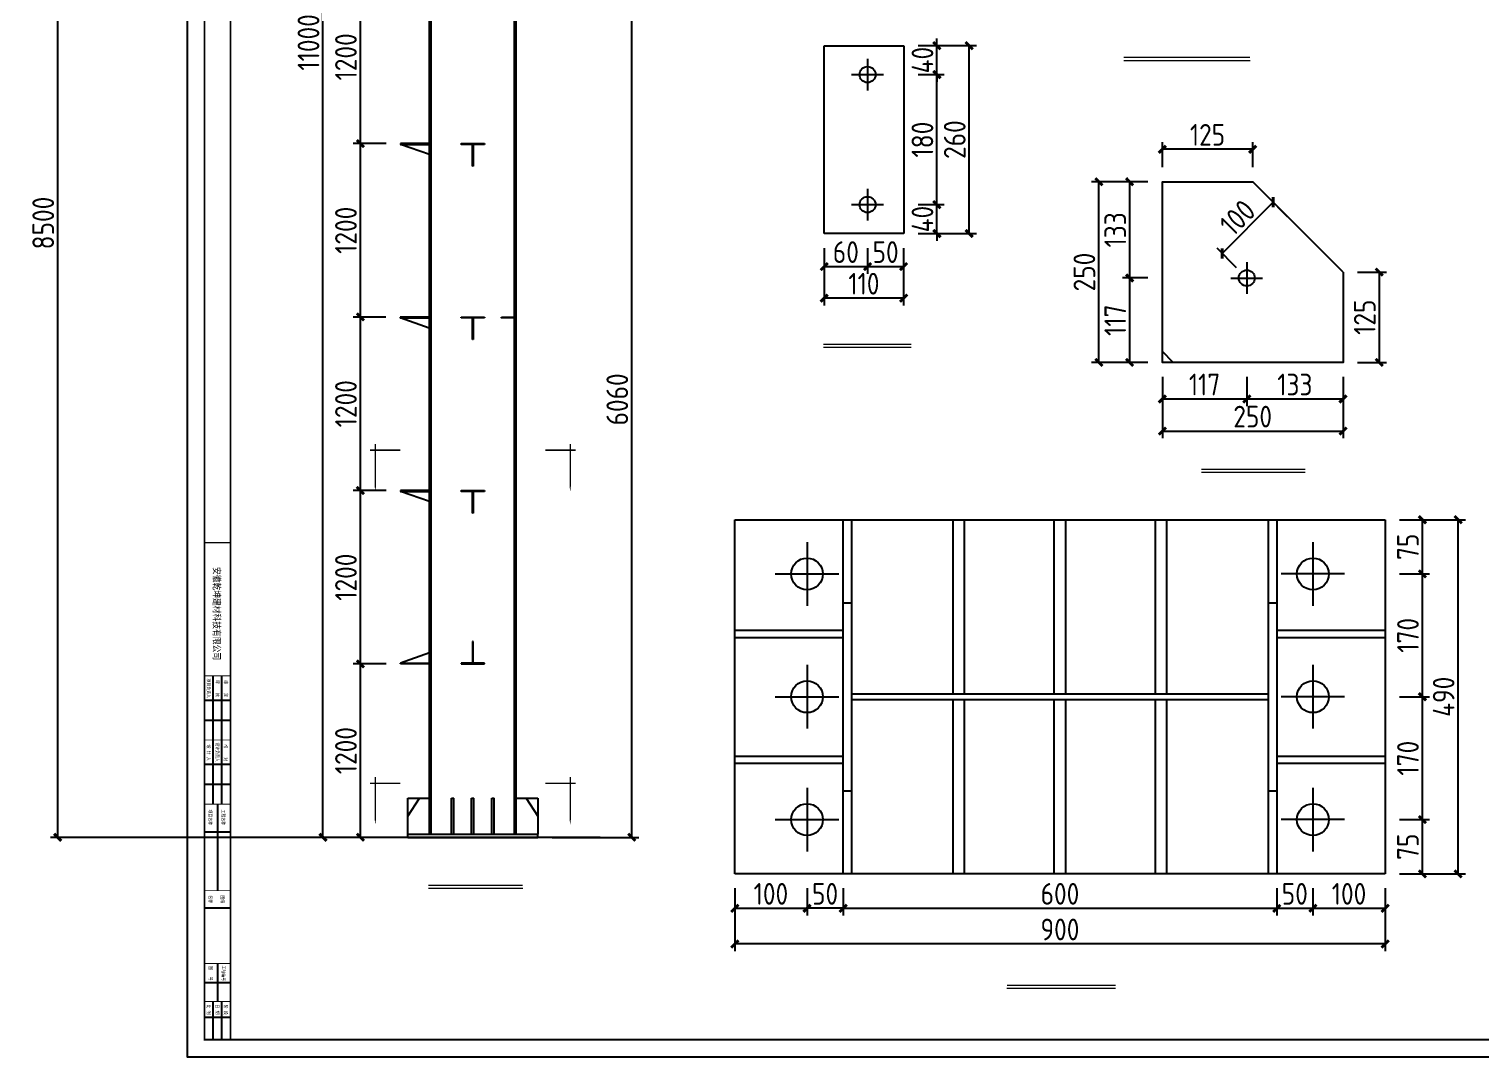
# Model space of a CAD drawing. Extents: x -41778 to 305453, y -85562 to 95360.
# Drawn here: x 39417 to 59510, y -60345 to -46121 of the extents above; entities that cross this region are included whole.
import ezdxf

# ---------------------------------------------------------------- set-up
doc = ezdxf.new("R2010")
doc.units = 0
doc.header["$LTSCALE"] = 1000
doc.header["$MEASUREMENT"] = 0
doc.layers.add('_TCH_MASK', color=7, linetype='Continuous')
doc.layers.add('PUB_TITLE', color=4, linetype='Continuous')
doc.styles.get("Standard").update_dxf_attribs({"font": 'gbenor.shx', "bigfont": 'gbcbig.shx'})
doc.styles.add('图框', font='')
doc.styles.get('图框').set_extended_font_data('SimSun')
doc.dimstyles.get("Standard").update_dxf_attribs({"dimscale": 100, "dimtxt": 3.5, "dimasz": 1, "dimexe": 2.5, "dimexo": 3, "dimgap": 1.5, "dimtad": 1, "dimdec": 0, "dimzin": 0, "dimdsep": 46, "dimtxsty": 'Standard', "dimblk": 'ARCHTICK', "dimcen": 0.09, "dimadec": 0, "dimazin": 0, "dimtfac": 1, "dimtdec": 0, "dimtix": 1, "dimtmove": 2, "dimatfit": 3, "dimfxl": 1, "dimtolj": 1, "dimtzin": 0, "dimarcsym": 0})

# ---------------------------------------------------------------- blocks, each defined once
blk = doc.blocks.new('_ArchTick')
at = {"color": 0, "linetype": 'ByBlock', "const_width": 0.4}
blk.add_lwpolyline([(-0.5, -0.5), (0.5, 0.5)], dxfattribs=at)
blk = doc.blocks.new('*D3')
at = {"layer": '_TCH_MASK', "color": 0, "lineweight": -2}
for p, q in [((49184, -58011), (49184, -58388)), ((50184, -58011), (50184, -58388)), ((49184, -58288), (50184, -58288))]:
    blk.add_line(p, q, dxfattribs=at)
at = {"layer": 'Defpoints', "color": 0}
for p in [(49184, -57811), (50184, -57811), (50184, -58288)]:
    blk.add_point(p, dxfattribs=at)
at = {"layer": '_TCH_MASK', "color": 0, "lineweight": -2, "xscale": 100, "yscale": 100, "zscale": 100, "rotation": 180}
blk.add_blockref('_ArchTick', (49184, -58288), dxfattribs=at)
at = {"layer": '_TCH_MASK', "color": 0, "lineweight": -2, "xscale": 100, "yscale": 100, "zscale": 100}
blk.add_blockref('_ArchTick', (50184, -58288), dxfattribs=at)
at = {"layer": '_TCH_MASK', "color": 0, "lineweight": 15, "insert": (49684, -58088), "char_height": 300, "attachment_point": 5}
blk.add_mtext('\\A1;100', dxfattribs=at)
blk = doc.blocks.new('*D4')
at = {"layer": '_TCH_MASK', "color": 0, "lineweight": -2}
for p, q in [((50684, -58011), (50684, -58388)), ((56684, -58011), (56684, -58388)), ((50684, -58288), (56684, -58288))]:
    blk.add_line(p, q, dxfattribs=at)
at = {"layer": 'Defpoints', "color": 0}
for p in [(50684, -57811), (56684, -57811), (56684, -58288)]:
    blk.add_point(p, dxfattribs=at)
at = {"layer": '_TCH_MASK', "color": 0, "lineweight": -2, "xscale": 100, "yscale": 100, "zscale": 100, "rotation": 180}
blk.add_blockref('_ArchTick', (50684, -58288), dxfattribs=at)
at = {"layer": '_TCH_MASK', "color": 0, "lineweight": -2, "xscale": 100, "yscale": 100, "zscale": 100}
blk.add_blockref('_ArchTick', (56684, -58288), dxfattribs=at)
at = {"layer": '_TCH_MASK', "color": 0, "lineweight": 15, "insert": (53684, -58088), "char_height": 300, "attachment_point": 5}
blk.add_mtext('\\A1;600', dxfattribs=at)
blk = doc.blocks.new('*D5')
at = {"layer": '_TCH_MASK', "color": 0, "lineweight": -2}
for p, q in [((57184, -58011), (57184, -58388)), ((58184, -58011), (58184, -58388)), ((57184, -58288), (58184, -58288))]:
    blk.add_line(p, q, dxfattribs=at)
at = {"layer": 'Defpoints', "color": 0}
for p in [(57184, -57811), (58184, -57811), (58184, -58288)]:
    blk.add_point(p, dxfattribs=at)
at = {"layer": '_TCH_MASK', "color": 0, "lineweight": -2, "xscale": 100, "yscale": 100, "zscale": 100, "rotation": 180}
blk.add_blockref('_ArchTick', (57184, -58288), dxfattribs=at)
at = {"layer": '_TCH_MASK', "color": 0, "lineweight": -2, "xscale": 100, "yscale": 100, "zscale": 100}
blk.add_blockref('_ArchTick', (58184, -58288), dxfattribs=at)
at = {"layer": '_TCH_MASK', "color": 0, "lineweight": 15, "insert": (57684, -58088), "char_height": 300, "attachment_point": 5}
blk.add_mtext('\\A1;100', dxfattribs=at)
blk = doc.blocks.new('*D6')
at = {"layer": '_TCH_MASK', "color": 0, "lineweight": -2}
for p, q in [((49184, -58011), (49184, -58881)), ((58184, -58011), (58184, -58881)), ((58184, -58781), (49184, -58781))]:
    blk.add_line(p, q, dxfattribs=at)
at = {"layer": 'Defpoints', "color": 0}
for p in [(49184, -57811), (58184, -57811), (49184, -58781)]:
    blk.add_point(p, dxfattribs=at)
at = {"layer": '_TCH_MASK', "color": 0, "lineweight": -2, "xscale": 100, "yscale": 100, "zscale": 100, "rotation": 180}
blk.add_blockref('_ArchTick', (49184, -58781), dxfattribs=at)
at = {"layer": '_TCH_MASK', "color": 0, "lineweight": -2, "xscale": 100, "yscale": 100, "zscale": 100}
blk.add_blockref('_ArchTick', (58184, -58781), dxfattribs=at)
at = {"layer": '_TCH_MASK', "color": 0, "lineweight": 15, "insert": (53684, -58581), "char_height": 300, "attachment_point": 5}
blk.add_mtext('\\A1;900', dxfattribs=at)
blk = doc.blocks.new('*D7')
at = {"layer": '_TCH_MASK', "color": 0, "lineweight": -2}
for p, q in [((58384, -57061), (58800, -57061)), ((58700, -57811), (58700, -57061)), ((58384, -57811), (58800, -57811))]:
    blk.add_line(p, q, dxfattribs=at)
at = {"layer": 'Defpoints', "color": 0}
for p in [(58184, -57061), (58700, -57061), (58184, -57811)]:
    blk.add_point(p, dxfattribs=at)
at = {"layer": '_TCH_MASK', "color": 0, "lineweight": -2, "xscale": 100, "yscale": 100, "zscale": 100}
for p, rotation in [((58700, -57061), 90), ((58700, -57811), 270)]:
    blk.add_blockref('_ArchTick', p, dxfattribs=dict(at, rotation=rotation))
at = {"layer": '_TCH_MASK', "color": 0, "lineweight": 15, "insert": (58500, -57436), "char_height": 300, "attachment_point": 5, "rotation": 90}
blk.add_mtext('\\A1;75', dxfattribs=at)
blk = doc.blocks.new('*D8')
at = {"layer": '_TCH_MASK', "color": 0, "lineweight": -2}
for p, q in [((58384, -55361), (58800, -55361)), ((58700, -57061), (58700, -55361)), ((58384, -57061), (58800, -57061))]:
    blk.add_line(p, q, dxfattribs=at)
at = {"layer": 'Defpoints', "color": 0}
for p in [(58184, -55361), (58700, -55361), (58184, -57061)]:
    blk.add_point(p, dxfattribs=at)
at = {"layer": '_TCH_MASK', "color": 0, "lineweight": -2, "xscale": 100, "yscale": 100, "zscale": 100}
for p, rotation in [((58700, -55361), 90), ((58700, -57061), 270)]:
    blk.add_blockref('_ArchTick', p, dxfattribs=dict(at, rotation=rotation))
at = {"layer": '_TCH_MASK', "color": 0, "lineweight": 15, "insert": (58500, -56211), "char_height": 300, "attachment_point": 5, "rotation": 90}
blk.add_mtext('\\A1;170', dxfattribs=at)
blk = doc.blocks.new('*D9')
at = {"layer": '_TCH_MASK', "color": 0, "lineweight": -2}
for p, q in [((58384, -53661), (58800, -53661)), ((58700, -55361), (58700, -53661)), ((58384, -55361), (58800, -55361))]:
    blk.add_line(p, q, dxfattribs=at)
at = {"layer": 'Defpoints', "color": 0}
for p in [(58184, -53661), (58700, -53661), (58184, -55361)]:
    blk.add_point(p, dxfattribs=at)
at = {"layer": '_TCH_MASK', "color": 0, "lineweight": -2, "xscale": 100, "yscale": 100, "zscale": 100}
for p, rotation in [((58700, -53661), 90), ((58700, -55361), 270)]:
    blk.add_blockref('_ArchTick', p, dxfattribs=dict(at, rotation=rotation))
at = {"layer": '_TCH_MASK', "color": 0, "lineweight": 15, "insert": (58500, -54511), "char_height": 300, "attachment_point": 5, "rotation": 90}
blk.add_mtext('\\A1;170', dxfattribs=at)
blk = doc.blocks.new('*D10')
at = {"layer": '_TCH_MASK', "color": 0, "lineweight": -2}
for p, q in [((58384, -52911), (58800, -52911)), ((58700, -53661), (58700, -52911)), ((58384, -53661), (58800, -53661))]:
    blk.add_line(p, q, dxfattribs=at)
at = {"layer": 'Defpoints', "color": 0}
for p in [(58184, -52911), (58700, -52911), (58184, -53661)]:
    blk.add_point(p, dxfattribs=at)
at = {"layer": '_TCH_MASK', "color": 0, "lineweight": -2, "xscale": 100, "yscale": 100, "zscale": 100}
for p, rotation in [((58700, -52911), 90), ((58700, -53661), 270)]:
    blk.add_blockref('_ArchTick', p, dxfattribs=dict(at, rotation=rotation))
at = {"layer": '_TCH_MASK', "color": 0, "lineweight": 15, "insert": (58500, -53286), "char_height": 300, "attachment_point": 5, "rotation": 90}
blk.add_mtext('\\A1;75', dxfattribs=at)
blk = doc.blocks.new('*D11')
at = {"layer": '_TCH_MASK', "color": 0, "lineweight": -2}
for p, q in [((58384, -52911), (59294, -52911)), ((59194, -57811), (59194, -52911)), ((58384, -57811), (59294, -57811))]:
    blk.add_line(p, q, dxfattribs=at)
at = {"layer": 'Defpoints', "color": 0}
for p in [(58184, -52911), (59194, -52911), (58184, -57811)]:
    blk.add_point(p, dxfattribs=at)
at = {"layer": '_TCH_MASK', "color": 0, "lineweight": -2, "xscale": 100, "yscale": 100, "zscale": 100}
for p, rotation in [((59194, -52911), 90), ((59194, -57811), 270)]:
    blk.add_blockref('_ArchTick', p, dxfattribs=dict(at, rotation=rotation))
at = {"layer": '_TCH_MASK', "color": 0, "lineweight": 15, "insert": (58994, -55361), "char_height": 300, "attachment_point": 5, "rotation": 90}
blk.add_mtext('\\A1;490', dxfattribs=at)
blk = doc.blocks.new('*D31')
at = {"layer": '_TCH_MASK', "color": 0, "lineweight": -2}
for p, q in [((44358, -54906), (43903, -54906)), ((44003, -57306), (44003, -54906)), ((44458, -57306), (43903, -57306))]:
    blk.add_line(p, q, dxfattribs=at)
at = {"layer": 'Defpoints', "color": 0}
for p in [(44003, -54906), (44558, -54906), (44658, -57306)]:
    blk.add_point(p, dxfattribs=at)
at = {"layer": '_TCH_MASK', "color": 0, "lineweight": -2, "xscale": 100, "yscale": 100, "zscale": 100}
for p, rotation in [((44003, -54906), 90), ((44003, -57306), 270)]:
    blk.add_blockref('_ArchTick', p, dxfattribs=dict(at, rotation=rotation))
at = {"layer": '_TCH_MASK', "color": 0, "lineweight": 15, "insert": (43803, -56106), "char_height": 300, "attachment_point": 5, "rotation": 90}
blk.add_mtext('\\A1;1200', dxfattribs=at)
blk = doc.blocks.new('*D32')
at = {"layer": '_TCH_MASK', "color": 0, "lineweight": -2}
for p, q in [((44358, -52506), (43903, -52506)), ((44003, -54906), (44003, -52506)), ((44358, -54906), (43903, -54906))]:
    blk.add_line(p, q, dxfattribs=at)
at = {"layer": 'Defpoints', "color": 0}
for p in [(44003, -52506), (44558, -52506), (44558, -54906)]:
    blk.add_point(p, dxfattribs=at)
at = {"layer": '_TCH_MASK', "color": 0, "lineweight": -2, "xscale": 100, "yscale": 100, "zscale": 100}
for p, rotation in [((44003, -52506), 90), ((44003, -54906), 270)]:
    blk.add_blockref('_ArchTick', p, dxfattribs=dict(at, rotation=rotation))
at = {"layer": '_TCH_MASK', "color": 0, "lineweight": 15, "insert": (43803, -53706), "char_height": 300, "attachment_point": 5, "rotation": 90}
blk.add_mtext('\\A1;1200', dxfattribs=at)
blk = doc.blocks.new('*D33')
at = {"layer": '_TCH_MASK', "color": 0, "lineweight": -2}
for p, q in [((44355, -50106), (43903, -50106)), ((44003, -52506), (44003, -50106)), ((44358, -52506), (43903, -52506))]:
    blk.add_line(p, q, dxfattribs=at)
at = {"layer": 'Defpoints', "color": 0}
for p in [(44003, -50106), (44555, -50106), (44558, -52506)]:
    blk.add_point(p, dxfattribs=at)
at = {"layer": '_TCH_MASK', "color": 0, "lineweight": -2, "xscale": 100, "yscale": 100, "zscale": 100}
for p, rotation in [((44003, -50106), 90), ((44003, -52506), 270)]:
    blk.add_blockref('_ArchTick', p, dxfattribs=dict(at, rotation=rotation))
at = {"layer": '_TCH_MASK', "color": 0, "lineweight": 15, "insert": (43803, -51306), "char_height": 300, "attachment_point": 5, "rotation": 90}
blk.add_mtext('\\A1;1200', dxfattribs=at)
blk = doc.blocks.new('*D34')
at = {"layer": '_TCH_MASK', "color": 0, "lineweight": -2}
for p, q in [((44358, -47706), (43903, -47706)), ((44003, -50106), (44003, -47706)), ((44355, -50106), (43903, -50106))]:
    blk.add_line(p, q, dxfattribs=at)
at = {"layer": 'Defpoints', "color": 0}
for p in [(44003, -47706), (44558, -47706), (44555, -50106)]:
    blk.add_point(p, dxfattribs=at)
at = {"layer": '_TCH_MASK', "color": 0, "lineweight": -2, "xscale": 100, "yscale": 100, "zscale": 100}
for p, rotation in [((44003, -47706), 90), ((44003, -50106), 270)]:
    blk.add_blockref('_ArchTick', p, dxfattribs=dict(at, rotation=rotation))
at = {"layer": '_TCH_MASK', "color": 0, "lineweight": 15, "insert": (43803, -48906), "char_height": 300, "attachment_point": 5, "rotation": 90}
blk.add_mtext('\\A1;1200', dxfattribs=at)
blk = doc.blocks.new('*D35')
at = {"layer": '_TCH_MASK', "color": 0, "lineweight": -2}
for p, q in [((44358, -45306), (43903, -45306)), ((44003, -47706), (44003, -45306)), ((44358, -47706), (43903, -47706))]:
    blk.add_line(p, q, dxfattribs=at)
at = {"layer": 'Defpoints', "color": 0}
for p in [(44003, -45306), (44558, -45306), (44558, -47706)]:
    blk.add_point(p, dxfattribs=at)
at = {"layer": '_TCH_MASK', "color": 0, "lineweight": -2, "xscale": 100, "yscale": 100, "zscale": 100}
for p, rotation in [((44003, -45306), 90), ((44003, -47706), 270)]:
    blk.add_blockref('_ArchTick', p, dxfattribs=dict(at, rotation=rotation))
at = {"layer": '_TCH_MASK', "color": 0, "lineweight": 15, "insert": (43803, -46506), "char_height": 300, "attachment_point": 5, "rotation": 90}
blk.add_mtext('\\A1;1200', dxfattribs=at)
blk = doc.blocks.new('*D42')
at = {"layer": '_TCH_MASK', "color": 0, "lineweight": -2}
for p, q in [((44758, -35306), (43385, -35306)), ((43485, -57306), (43485, -35306)), ((44458, -57306), (43385, -57306))]:
    blk.add_line(p, q, dxfattribs=at)
at = {"layer": 'Defpoints', "color": 0}
for p in [(43485, -35306), (44958, -35306), (44658, -57306)]:
    blk.add_point(p, dxfattribs=at)
at = {"layer": '_TCH_MASK', "color": 0, "lineweight": -2, "xscale": 100, "yscale": 100, "zscale": 100}
for p, rotation in [((43485, -35306), 90), ((43485, -57306), 270)]:
    blk.add_blockref('_ArchTick', p, dxfattribs=dict(at, rotation=rotation))
at = {"layer": '_TCH_MASK', "color": 0, "lineweight": 15, "insert": (43285, -46306), "char_height": 300, "attachment_point": 5, "rotation": 90}
blk.add_mtext('\\A1;11000', dxfattribs=at)
blk = doc.blocks.new('*D43')
at = {"layer": '_TCH_MASK', "color": 0, "lineweight": -2}
for p, q in [((46358, -45186), (47858, -45186)), ((47758, -57306), (47758, -45186)), ((46658, -57306), (47858, -57306))]:
    blk.add_line(p, q, dxfattribs=at)
at = {"layer": 'Defpoints', "color": 0}
for p in [(46158, -45186), (47758, -45186), (46458, -57306)]:
    blk.add_point(p, dxfattribs=at)
at = {"layer": '_TCH_MASK', "color": 0, "lineweight": -2, "xscale": 100, "yscale": 100, "zscale": 100}
for p, rotation in [((47758, -45186), 90), ((47758, -57306), 270)]:
    blk.add_blockref('_ArchTick', p, dxfattribs=dict(at, rotation=rotation))
at = {"layer": '_TCH_MASK', "color": 0, "lineweight": 15, "insert": (47558, -51246), "char_height": 300, "attachment_point": 5, "rotation": 90}
blk.add_mtext('\\A1;6060', dxfattribs=at)
blk = doc.blocks.new('*D63')
at = {"layer": '_TCH_MASK', "color": 0, "lineweight": -2}
for p, q in [((50421, -49151), (50421, -49508)), ((51021, -49151), (51021, -49508)), ((50421, -49408), (51021, -49408))]:
    blk.add_line(p, q, dxfattribs=at)
at = {"layer": 'Defpoints', "color": 0}
for p in [(50421, -48951), (51021, -48951), (51021, -49408)]:
    blk.add_point(p, dxfattribs=at)
at = {"layer": '_TCH_MASK', "color": 0, "lineweight": -2, "xscale": 100, "yscale": 100, "zscale": 100, "rotation": 180}
blk.add_blockref('_ArchTick', (50421, -49408), dxfattribs=at)
at = {"layer": '_TCH_MASK', "color": 0, "lineweight": -2, "xscale": 100, "yscale": 100, "zscale": 100}
blk.add_blockref('_ArchTick', (51021, -49408), dxfattribs=at)
at = {"layer": '_TCH_MASK', "color": 0, "lineweight": 15, "insert": (50721, -49208), "char_height": 300, "attachment_point": 5}
blk.add_mtext('\\A1;60', dxfattribs=at)
blk = doc.blocks.new('*D64')
at = {"layer": '_TCH_MASK', "color": 0, "lineweight": -2}
for p, q in [((51021, -49151), (51021, -49508)), ((51521, -49151), (51521, -49508)), ((51021, -49408), (51521, -49408))]:
    blk.add_line(p, q, dxfattribs=at)
at = {"layer": 'Defpoints', "color": 0}
for p in [(51021, -48951), (51521, -48951), (51521, -49408)]:
    blk.add_point(p, dxfattribs=at)
at = {"layer": '_TCH_MASK', "color": 0, "lineweight": -2, "xscale": 100, "yscale": 100, "zscale": 100, "rotation": 180}
blk.add_blockref('_ArchTick', (51021, -49408), dxfattribs=at)
at = {"layer": '_TCH_MASK', "color": 0, "lineweight": -2, "xscale": 100, "yscale": 100, "zscale": 100}
blk.add_blockref('_ArchTick', (51521, -49408), dxfattribs=at)
at = {"layer": '_TCH_MASK', "color": 0, "lineweight": 15, "insert": (51271, -49208), "char_height": 300, "attachment_point": 5}
blk.add_mtext('\\A1;50', dxfattribs=at)
blk = doc.blocks.new('*D65')
at = {"layer": '_TCH_MASK', "color": 0, "lineweight": -2}
for p, q in [((50421, -49151), (50421, -49945)), ((51521, -49151), (51521, -49945)), ((51521, -49845), (50421, -49845))]:
    blk.add_line(p, q, dxfattribs=at)
at = {"layer": 'Defpoints', "color": 0}
for p in [(50421, -48951), (51521, -48951), (50421, -49845)]:
    blk.add_point(p, dxfattribs=at)
at = {"layer": '_TCH_MASK', "color": 0, "lineweight": -2, "xscale": 100, "yscale": 100, "zscale": 100, "rotation": 180}
blk.add_blockref('_ArchTick', (50421, -49845), dxfattribs=at)
at = {"layer": '_TCH_MASK', "color": 0, "lineweight": -2, "xscale": 100, "yscale": 100, "zscale": 100}
blk.add_blockref('_ArchTick', (51521, -49845), dxfattribs=at)
at = {"layer": '_TCH_MASK', "color": 0, "lineweight": 15, "insert": (50971, -49645), "char_height": 300, "attachment_point": 5}
blk.add_mtext('\\A1;110', dxfattribs=at)
blk = doc.blocks.new('*D66')
at = {"layer": '_TCH_MASK', "color": 0, "lineweight": -2}
for p, q in [((51721, -48551), (52081, -48551)), ((51981, -48551), (51981, -48451)), ((51981, -48951), (51981, -48551)), ((51721, -48951), (52081, -48951)), ((51981, -48951), (51981, -49051))]:
    blk.add_line(p, q, dxfattribs=at)
at = {"layer": 'Defpoints', "color": 0}
for p in [(51521, -48551), (51981, -48551), (51521, -48951)]:
    blk.add_point(p, dxfattribs=at)
at = {"layer": '_TCH_MASK', "color": 0, "lineweight": -2, "xscale": 100, "yscale": 100, "zscale": 100}
for p, rotation in [((51981, -48551), 270), ((51981, -48951), 90)]:
    blk.add_blockref('_ArchTick', p, dxfattribs=dict(at, rotation=rotation))
at = {"layer": '_TCH_MASK', "color": 0, "lineweight": 15, "insert": (51781, -48751), "char_height": 300, "attachment_point": 5, "rotation": 90}
blk.add_mtext('\\A1;40', dxfattribs=at)
blk = doc.blocks.new('*D67')
at = {"layer": '_TCH_MASK', "color": 0, "lineweight": -2}
for p, q in [((51721, -46751), (52081, -46751)), ((51981, -48551), (51981, -46751)), ((51721, -48551), (52081, -48551))]:
    blk.add_line(p, q, dxfattribs=at)
at = {"layer": 'Defpoints', "color": 0}
for p in [(51521, -46751), (51981, -46751), (51521, -48551)]:
    blk.add_point(p, dxfattribs=at)
at = {"layer": '_TCH_MASK', "color": 0, "lineweight": -2, "xscale": 100, "yscale": 100, "zscale": 100}
for p, rotation in [((51981, -46751), 90), ((51981, -48551), 270)]:
    blk.add_blockref('_ArchTick', p, dxfattribs=dict(at, rotation=rotation))
at = {"layer": '_TCH_MASK', "color": 0, "lineweight": 15, "insert": (51781, -47651), "char_height": 300, "attachment_point": 5, "rotation": 90}
blk.add_mtext('\\A1;180', dxfattribs=at)
blk = doc.blocks.new('*D68')
at = {"layer": '_TCH_MASK', "color": 0, "lineweight": -2}
for p, q in [((51721, -46351), (52081, -46351)), ((51981, -46351), (51981, -46251)), ((51981, -46751), (51981, -46351)), ((51721, -46751), (52081, -46751)), ((51981, -46751), (51981, -46851))]:
    blk.add_line(p, q, dxfattribs=at)
at = {"layer": 'Defpoints', "color": 0}
for p in [(51521, -46351), (51981, -46351), (51521, -46751)]:
    blk.add_point(p, dxfattribs=at)
at = {"layer": '_TCH_MASK', "color": 0, "lineweight": -2, "xscale": 100, "yscale": 100, "zscale": 100}
for p, rotation in [((51981, -46351), 270), ((51981, -46751), 90)]:
    blk.add_blockref('_ArchTick', p, dxfattribs=dict(at, rotation=rotation))
at = {"layer": '_TCH_MASK', "color": 0, "lineweight": 15, "insert": (51781, -46551), "char_height": 300, "attachment_point": 5, "rotation": 90}
blk.add_mtext('\\A1;40', dxfattribs=at)
blk = doc.blocks.new('*D69')
at = {"layer": '_TCH_MASK', "color": 0, "lineweight": -2}
for p, q in [((51721, -46351), (52528, -46351)), ((52428, -48951), (52428, -46351)), ((51721, -48951), (52528, -48951))]:
    blk.add_line(p, q, dxfattribs=at)
at = {"layer": 'Defpoints', "color": 0}
for p in [(51521, -46351), (52428, -46351), (51521, -48951)]:
    blk.add_point(p, dxfattribs=at)
at = {"layer": '_TCH_MASK', "color": 0, "lineweight": -2, "xscale": 100, "yscale": 100, "zscale": 100}
for p, rotation in [((52428, -46351), 90), ((52428, -48951), 270)]:
    blk.add_blockref('_ArchTick', p, dxfattribs=dict(at, rotation=rotation))
at = {"layer": '_TCH_MASK', "color": 0, "lineweight": 15, "insert": (52228, -47651), "char_height": 300, "attachment_point": 5, "rotation": 90}
blk.add_mtext('\\A1;260', dxfattribs=at)
blk = doc.blocks.new('新块')
for p, q in [((-5840, 800), (-8800, 800)), ((-8240, 400), (-8240, 1000)), ((-7780, 400), (-7780, 1000)), ((-6760, 400), (-6760, 1000)), ((-6300, 400), (-6300, 1000)), ((-5840, 700), (-3840, 700)), ((-5200, 400), (-5200, 1000)), ((-3440, 400), (-3440, 1000)), ((-2160, 700), (-1280, 700)), ((-1720, 400), (-1720, 1000)), ((-400, 800), (-1280, 800)), ((-920, 400), (-920, 1000)), ((-400, 400), (-400, 1000)), ((-5840, 600), (-8800, 600)), ((-400, 600), (-1280, 600))]:
    blk.add_line(p, q)
for points, const_width in [([(-11880, 400), (-11880, 1000), (-400, 1000)], 32), ([(-8800, 400), (-8800, 1000)], 20), ([(-7320, 400), (-7320, 1000)], 20), ([(-5840, 400), (-5840, 1000)], 20), ([(-3840, 400), (-3840, 1000)], 20), ([(-2160, 400), (-2160, 1000)], 20), ([(-1280, 400), (-1280, 1000)], 20)]:
    blk.add_lwpolyline(points, dxfattribs=dict(const_width=const_width))
at = {"layer": 'PUB_TITLE'}
blk.add_lwpolyline([(-47560, 0), (0, 0), (0, 33640), (-47560, 33640)], close=True, dxfattribs=at)
at = {"layer": 'PUB_TITLE', "const_width": 40}
blk.add_lwpolyline([(-46560, 400), (-400, 400), (-400, 33240), (-46560, 33240)], close=True, dxfattribs=at)
at = {"layer": 'PUB_TITLE', "const_width": 32}
blk.add_lwpolyline([(-400, 1000), (-46560, 1000)], dxfattribs=at)
at = {"style": '图框', "width": 0.8}
for s, height, p in [('安徽乾坤建材科技有限公司', 160, (-11315, 604)), ('审    核', 80, (-8702, 659)), ('审    定', 80, (-8701, 854)), ('设计负责人', 80, (-7265, 659)), ('校    对', 80, (-7217, 851)), ('工程名称', 80, (-5712, 794)), ('图纸', 80, (-3732, 778)), ('工程编号', 80, (-2112, 803)), ('阶 段', 80, (-1205, 851)), ('日 期', 80, (-1212, 659)), ('项目负责人', 80, (-8739, 457)), ('设 计 人', 80, (-7213, 457)), ('项目名称', 80, (-5712, 494)), ('名称', 80, (-3732, 498)), ('图   号', 80, (-2098, 504)), ('比 例', 80, (-1211, 457))]:
    blk.add_text(s, height=height, dxfattribs=at).set_placement(p)
for tag, p in [('审定人', (-8147, 838)), ('审核人', (-8147, 641)), ('设计负责人', (-6745, 649)), ('校对', (-6621, 837)), ('工程名称', (-5026, 781)), ('图名', (-3347, 649)), ('日期', (-905, 632)), ('阶段', (-810, 832)), ('项目负责人', (-8228, 444)), ('设计人', (-6659, 447)), ('项目名称', (-5026, 479)), ('图号', (-1657, 502)), ('比例', (-810, 446))]:
    blk.add_attdef(tag, p, '', height=120)
blk = doc.blocks.new('*D88')
at = {"layer": '_TCH_MASK', "color": 0, "lineweight": -2}
for p, q in [((56684, -58011), (56684, -58388)), ((57184, -58011), (57184, -58388)), ((56684, -58288), (57184, -58288))]:
    blk.add_line(p, q, dxfattribs=at)
at = {"layer": 'Defpoints', "color": 0}
for p in [(56684, -57811), (57184, -57811), (57184, -58288)]:
    blk.add_point(p, dxfattribs=at)
at = {"layer": '_TCH_MASK', "color": 0, "lineweight": -2, "xscale": 100, "yscale": 100, "zscale": 100, "rotation": 180}
blk.add_blockref('_ArchTick', (56684, -58288), dxfattribs=at)
at = {"layer": '_TCH_MASK', "color": 0, "lineweight": -2, "xscale": 100, "yscale": 100, "zscale": 100}
blk.add_blockref('_ArchTick', (57184, -58288), dxfattribs=at)
at = {"layer": '_TCH_MASK', "color": 0, "lineweight": 15, "insert": (56934, -58088), "char_height": 300, "attachment_point": 5}
blk.add_mtext('\\A1;50', dxfattribs=at)
blk = doc.blocks.new('*D89')
at = {"layer": '_TCH_MASK', "color": 0, "lineweight": -2}
for p, q in [((50184, -58011), (50184, -58388)), ((50684, -58011), (50684, -58388)), ((50684, -58288), (50184, -58288))]:
    blk.add_line(p, q, dxfattribs=at)
at = {"layer": 'Defpoints', "color": 0}
for p in [(50184, -57811), (50684, -57811), (50184, -58288)]:
    blk.add_point(p, dxfattribs=at)
at = {"layer": '_TCH_MASK', "color": 0, "lineweight": -2, "xscale": 100, "yscale": 100, "zscale": 100, "rotation": 180}
blk.add_blockref('_ArchTick', (50184, -58288), dxfattribs=at)
at = {"layer": '_TCH_MASK', "color": 0, "lineweight": -2, "xscale": 100, "yscale": 100, "zscale": 100}
blk.add_blockref('_ArchTick', (50684, -58288), dxfattribs=at)
at = {"layer": '_TCH_MASK', "color": 0, "lineweight": 15, "insert": (50434, -58088), "char_height": 300, "attachment_point": 5}
blk.add_mtext('\\A1;50', dxfattribs=at)
blk = doc.blocks.new('*D96')
at = {"layer": '_TCH_MASK', "color": 0, "lineweight": -2}
for p, q in [((55101, -50934), (55101, -51340)), ((56269, -50934), (56269, -51340)), ((55101, -51240), (56269, -51240))]:
    blk.add_line(p, q, dxfattribs=at)
at = {"layer": 'Defpoints', "color": 0}
for p in [(55101, -50734), (56269, -50734), (56269, -51240)]:
    blk.add_point(p, dxfattribs=at)
at = {"layer": '_TCH_MASK', "color": 0, "lineweight": -2, "xscale": 100, "yscale": 100, "zscale": 100, "rotation": 180}
blk.add_blockref('_ArchTick', (55101, -51240), dxfattribs=at)
at = {"layer": '_TCH_MASK', "color": 0, "lineweight": -2, "xscale": 100, "yscale": 100, "zscale": 100}
blk.add_blockref('_ArchTick', (56269, -51240), dxfattribs=at)
at = {"layer": '_TCH_MASK', "color": 0, "lineweight": 15, "insert": (55685, -51040), "char_height": 300, "attachment_point": 5}
blk.add_mtext('\\A1;117', dxfattribs=at)
blk = doc.blocks.new('*D97')
at = {"layer": '_TCH_MASK', "color": 0, "lineweight": -2}
for p, q in [((56269, -50934), (56269, -51340)), ((57601, -50934), (57601, -51340)), ((56269, -51240), (57601, -51240))]:
    blk.add_line(p, q, dxfattribs=at)
at = {"layer": 'Defpoints', "color": 0}
for p in [(56269, -50734), (57601, -50734), (57601, -51240)]:
    blk.add_point(p, dxfattribs=at)
at = {"layer": '_TCH_MASK', "color": 0, "lineweight": -2, "xscale": 100, "yscale": 100, "zscale": 100, "rotation": 180}
blk.add_blockref('_ArchTick', (56269, -51240), dxfattribs=at)
at = {"layer": '_TCH_MASK', "color": 0, "lineweight": -2, "xscale": 100, "yscale": 100, "zscale": 100}
blk.add_blockref('_ArchTick', (57601, -51240), dxfattribs=at)
at = {"layer": '_TCH_MASK', "color": 0, "lineweight": 15, "insert": (56935, -51040), "char_height": 300, "attachment_point": 5}
blk.add_mtext('\\A1;133', dxfattribs=at)
blk = doc.blocks.new('*D98')
at = {"layer": '_TCH_MASK', "color": 0, "lineweight": -2}
for p, q in [((55101, -50934), (55101, -51784)), ((57601, -50934), (57601, -51784)), ((55101, -51684), (57601, -51684))]:
    blk.add_line(p, q, dxfattribs=at)
at = {"layer": 'Defpoints', "color": 0}
for p in [(55101, -50734), (57601, -50734), (57601, -51684)]:
    blk.add_point(p, dxfattribs=at)
at = {"layer": '_TCH_MASK', "color": 0, "lineweight": -2, "xscale": 100, "yscale": 100, "zscale": 100, "rotation": 180}
blk.add_blockref('_ArchTick', (55101, -51684), dxfattribs=at)
at = {"layer": '_TCH_MASK', "color": 0, "lineweight": -2, "xscale": 100, "yscale": 100, "zscale": 100}
blk.add_blockref('_ArchTick', (57601, -51684), dxfattribs=at)
at = {"layer": '_TCH_MASK', "color": 0, "lineweight": 15, "insert": (56351, -51484), "char_height": 300, "attachment_point": 5}
blk.add_mtext('\\A1;250', dxfattribs=at)
blk = doc.blocks.new('*D99')
at = {"layer": '_TCH_MASK', "color": 0, "lineweight": -2}
for p, q in [((54901, -49566), (54549, -49566)), ((54649, -50734), (54649, -49566)), ((54901, -50734), (54549, -50734))]:
    blk.add_line(p, q, dxfattribs=at)
at = {"layer": 'Defpoints', "color": 0}
for p in [(54649, -49566), (55101, -49566), (55101, -50734)]:
    blk.add_point(p, dxfattribs=at)
at = {"layer": '_TCH_MASK', "color": 0, "lineweight": -2, "xscale": 100, "yscale": 100, "zscale": 100}
for p, rotation in [((54649, -49566), 90), ((54649, -50734), 270)]:
    blk.add_blockref('_ArchTick', p, dxfattribs=dict(at, rotation=rotation))
at = {"layer": '_TCH_MASK', "color": 0, "lineweight": 15, "insert": (54449, -50150), "char_height": 300, "attachment_point": 5, "rotation": 90}
blk.add_mtext('\\A1;117', dxfattribs=at)
blk = doc.blocks.new('*D100')
at = {"layer": '_TCH_MASK', "color": 0, "lineweight": -2}
for p, q in [((54901, -48234), (54549, -48234)), ((54649, -49566), (54649, -48234)), ((54901, -49566), (54549, -49566))]:
    blk.add_line(p, q, dxfattribs=at)
at = {"layer": 'Defpoints', "color": 0}
for p in [(54649, -48234), (55101, -48234), (55101, -49566)]:
    blk.add_point(p, dxfattribs=at)
at = {"layer": '_TCH_MASK', "color": 0, "lineweight": -2, "xscale": 100, "yscale": 100, "zscale": 100}
for p, rotation in [((54649, -48234), 90), ((54649, -49566), 270)]:
    blk.add_blockref('_ArchTick', p, dxfattribs=dict(at, rotation=rotation))
at = {"layer": '_TCH_MASK', "color": 0, "lineweight": 15, "insert": (54449, -48900), "char_height": 300, "attachment_point": 5, "rotation": 90}
blk.add_mtext('\\A1;133', dxfattribs=at)
blk = doc.blocks.new('*D101')
at = {"layer": '_TCH_MASK', "color": 0, "lineweight": -2}
for p, q in [((54901, -48234), (54122, -48234)), ((54222, -50734), (54222, -48234)), ((54901, -50734), (54122, -50734))]:
    blk.add_line(p, q, dxfattribs=at)
at = {"layer": 'Defpoints', "color": 0}
for p in [(54222, -48234), (55101, -48234), (55101, -50734)]:
    blk.add_point(p, dxfattribs=at)
at = {"layer": '_TCH_MASK', "color": 0, "lineweight": -2, "xscale": 100, "yscale": 100, "zscale": 100}
for p, rotation in [((54222, -48234), 90), ((54222, -50734), 270)]:
    blk.add_blockref('_ArchTick', p, dxfattribs=dict(at, rotation=rotation))
at = {"layer": '_TCH_MASK', "color": 0, "lineweight": 15, "insert": (54022, -49484), "char_height": 300, "attachment_point": 5, "rotation": 90}
blk.add_mtext('\\A1;250', dxfattribs=at)
blk = doc.blocks.new('*D102')
at = {"layer": '_TCH_MASK', "color": 0, "lineweight": -2}
for p, q in [((57801, -49484), (58202, -49484)), ((58102, -49484), (58102, -50734)), ((57801, -50734), (58202, -50734))]:
    blk.add_line(p, q, dxfattribs=at)
at = {"layer": 'Defpoints', "color": 0}
for p in [(57601, -49484), (57601, -50734), (58102, -50734)]:
    blk.add_point(p, dxfattribs=at)
at = {"layer": '_TCH_MASK', "color": 0, "lineweight": -2, "xscale": 100, "yscale": 100, "zscale": 100}
for p, rotation in [((58102, -49484), 90), ((58102, -50734), 270)]:
    blk.add_blockref('_ArchTick', p, dxfattribs=dict(at, rotation=rotation))
at = {"layer": '_TCH_MASK', "color": 0, "lineweight": 15, "insert": (57902, -50109), "char_height": 300, "attachment_point": 5, "rotation": 90}
blk.add_mtext('\\A1;125', dxfattribs=at)
blk = doc.blocks.new('*D103')
at = {"layer": '_TCH_MASK', "color": 0, "lineweight": -2}
for p, q in [((55101, -48034), (55101, -47685)), ((56351, -47785), (55101, -47785)), ((56351, -48034), (56351, -47685))]:
    blk.add_line(p, q, dxfattribs=at)
at = {"layer": 'Defpoints', "color": 0}
for p in [(55101, -47785), (55101, -48234), (56351, -48234)]:
    blk.add_point(p, dxfattribs=at)
at = {"layer": '_TCH_MASK', "color": 0, "lineweight": -2, "xscale": 100, "yscale": 100, "zscale": 100, "rotation": 180}
blk.add_blockref('_ArchTick', (55101, -47785), dxfattribs=at)
at = {"layer": '_TCH_MASK', "color": 0, "lineweight": -2, "xscale": 100, "yscale": 100, "zscale": 100}
blk.add_blockref('_ArchTick', (56351, -47785), dxfattribs=at)
at = {"layer": '_TCH_MASK', "color": 0, "lineweight": 15, "insert": (55726, -47585), "char_height": 300, "attachment_point": 5}
blk.add_mtext('\\A1;125', dxfattribs=at)
blk = doc.blocks.new('*D104')
at = {"layer": '_TCH_MASK', "color": 0, "lineweight": -2}
for p, q in [((55929, -49226), (56636, -48518)), ((56835, -48718), (56565, -48448)), ((56128, -49425), (55858, -49155))]:
    blk.add_line(p, q, dxfattribs=at)
at = {"layer": 'Defpoints', "color": 0}
for p in [(56636, -48518), (56976, -48859), (56269, -49566)]:
    blk.add_point(p, dxfattribs=at)
at = {"layer": '_TCH_MASK', "color": 0, "lineweight": -2, "xscale": 100, "yscale": 100, "zscale": 100}
for p, rotation in [((56636, -48518), 45.00000000000029), ((55929, -49226), 225.0000000000003)]:
    blk.add_blockref('_ArchTick', p, dxfattribs=dict(at, rotation=rotation))
at = {"layer": '_TCH_MASK', "color": 0, "lineweight": 15, "insert": (56141, -48731), "char_height": 300, "attachment_point": 5, "rotation": 45}
blk.add_mtext('\\A1;100', dxfattribs=at)
blk = doc.blocks.new('*D700')
at = {"layer": '_TCH_MASK', "color": 0, "lineweight": -2}
for p, q in [((47358, -40306), (39714, -40306)), ((39814, -57306), (39814, -40306)), ((47321, -57306), (39714, -57306))]:
    blk.add_line(p, q, dxfattribs=at)
at = {"layer": 'Defpoints', "color": 0}
for p in [(39814, -40306), (47558, -40306), (47521, -57306)]:
    blk.add_point(p, dxfattribs=at)
at = {"layer": '_TCH_MASK', "color": 0, "lineweight": -2, "xscale": 100, "yscale": 100, "zscale": 100}
for p, rotation in [((39814, -40306), 90), ((39814, -57306), 270)]:
    blk.add_blockref('_ArchTick', p, dxfattribs=dict(at, rotation=rotation))
at = {"layer": '_TCH_MASK', "color": 0, "lineweight": 15, "insert": (39614, -48806), "char_height": 300, "attachment_point": 5, "rotation": 90}
blk.add_mtext('\\A1;8500', dxfattribs=at)

msp = doc.modelspace()

# ---------------------------------------------------------------- linework, layer by layer
for p, q in [((44958.4, -57262.2), (44958.4, -35306.2)), ((44982.4, -57262.2), (44982.4, -35323.9)), ((46134.4, -57262.2), (46134.4, -37026.2)), ((46158.4, -57262.2), (46158.4, -37026.2)), ((50421.4, -46351.2), (51521.4, -46351.2)), ((50421.4, -48951.2), (50421.4, -46351.2)), ((51521.4, -46351.2), (51521.4, -48951.2)), ((51021.4, -46531.2), (51021.4, -46971.2)), ((50801.4, -46751.2), (51241.4, -46751.2)), ((44958.4, -47706.2), (44558.4, -47706.2)), ((44558.4, -47706.2), (44558.4, -47718.2)), ((44558.4, -47718.2), (44958.4, -47718.2)), ((44958.4, -47858.2), (44558.4, -47718.2)), ((44958.4, -47718.2), (44958.4, -47858.2)), ((45398.4, -47706.2), (45718.4, -47706.2)), ((45398.4, -47718.2), (45398.4, -47706.2)), ((45718.4, -47718.2), (45398.4, -47718.2)), ((45552.4, -48018.2), (45552.4, -47718.2)), ((45564.4, -47718.2), (45564.4, -48018.2)), ((45718.4, -47706.2), (45718.4, -47718.2)), ((45564.4, -48018.2), (45552.4, -48018.2)), ((51021.4, -48331.2), (51021.4, -48771.2)), ((57601.3, -49484.2), (56351.3, -48234.2)), ((50801.4, -48551.2), (51241.4, -48551.2)), ((51521.4, -48951.2), (50421.4, -48951.2)), ((56269.2, -49346.3), (56269.2, -49786.3)), ((56049.2, -49566.3), (56489.2, -49566.3)), ((44955.3, -50106.2), (44555.3, -50106.2)), ((44555.3, -50106.2), (44555.3, -50118.2)), ((44555.3, -50118.2), (44955.3, -50118.2)), ((44955.3, -50258.2), (44555.3, -50118.2)), ((44955.3, -50118.2), (44955.3, -50258.2)), ((45398.4, -50106.2), (45718.4, -50106.2)), ((45398.4, -50118.2), (45398.4, -50106.2)), ((45718.4, -50118.2), (45398.4, -50118.2)), ((45552.4, -50418.2), (45552.4, -50118.2)), ((45564.4, -50118.2), (45564.4, -50418.2)), ((45718.4, -50106.2), (45718.4, -50118.2)), ((45564.4, -50418.2), (45552.4, -50418.2)), ((55251.3, -50734.2), (55101.3, -50584.2)), ((44958.4, -52506.2), (44558.4, -52506.2)), ((44558.4, -52506.2), (44558.4, -52518.2)), ((44558.4, -52518.2), (44958.4, -52518.2)), ((44958.4, -52658.2), (44558.4, -52518.2)), ((44958.4, -52518.2), (44958.4, -52658.2)), ((45398.4, -52506.2), (45718.4, -52506.2)), ((45398.4, -52518.2), (45398.4, -52506.2)), ((45718.4, -52518.2), (45398.4, -52518.2)), ((45552.4, -52818.2), (45552.4, -52518.2)), ((45564.4, -52518.2), (45564.4, -52818.2)), ((45718.4, -52506.2), (45718.4, -52518.2)), ((45564.4, -52818.2), (45552.4, -52818.2)), ((49184, -52910.8), (58184, -52910.8)), ((49184, -57810.8), (49184, -52910.8)), ((50684, -57810.8), (50684, -52910.8)), ((50804, -57810.8), (50804, -52910.8)), ((52204, -55320.8), (52204, -52910.8)), ((52364, -55320.8), (52364, -52910.8)), ((53604, -55320.8), (53604, -52910.8)), ((53764, -55320.8), (53764, -52910.8)), ((55004, -55320.8), (55004, -52910.8)), ((55164, -55320.8), (55164, -52910.8)), ((56564, -52910.8), (56564, -57810.8)), ((56684, -52910.8), (56684, -57810.8)), ((58184, -52910.8), (58184, -57810.8)), ((50184, -53220.8), (50184, -54100.8)), ((57184, -53220.8), (57184, -54100.8)), ((49744, -53660.8), (50624, -53660.8)), ((57624, -53660.8), (56744, -53660.8)), ((50684, -54060.8), (50804, -54060.8)), ((56564, -54060.8), (56684, -54060.8)), ((49184, -54440.8), (50684, -54440.8)), ((56684, -54440.8), (58184, -54440.8)), ((45564.4, -54594.2), (45552.4, -54594.2)), ((45552.4, -54594.2), (45552.4, -54894.2)), ((45564.4, -54894.2), (45564.4, -54594.2)), ((49184, -54540.8), (50684, -54540.8)), ((56684, -54540.8), (58184, -54540.8)), ((44958.4, -54754.2), (44558.4, -54894.2)), ((44958.4, -54894.2), (44958.4, -54754.2)), ((44558.4, -54906.2), (44558.4, -54894.2)), ((44558.4, -54894.2), (44958.4, -54894.2)), ((44958.4, -54906.2), (44558.4, -54906.2)), ((45718.4, -54894.2), (45398.4, -54894.2)), ((45398.4, -54894.2), (45398.4, -54906.2)), ((45398.4, -54906.2), (45718.4, -54906.2)), ((45718.4, -54906.2), (45718.4, -54894.2)), ((50184, -54920.8), (50184, -55800.8)), ((57184, -54920.8), (57184, -55800.8)), ((49744, -55360.8), (50624, -55360.8)), ((50804, -55320.8), (56564, -55320.8)), ((50804, -55400.8), (56564, -55400.8)), ((52204, -57810.8), (52204, -55400.8)), ((52364, -57810.8), (52364, -55400.8)), ((53604, -57810.8), (53604, -55400.8)), ((53764, -57810.8), (53764, -55400.8)), ((55004, -57810.8), (55004, -55400.8)), ((55164, -57810.8), (55164, -55400.8)), ((57624, -55360.8), (56744, -55360.8)), ((49184, -56180.8), (50684, -56180.8)), ((56684, -56180.8), (58184, -56180.8)), ((49184, -56280.8), (50684, -56280.8)), ((56684, -56280.8), (58184, -56280.8)), ((50184, -56620.8), (50184, -57500.8)), ((50684, -56660.8), (50804, -56660.8)), ((56564, -56660.8), (56684, -56660.8)), ((57184, -56620.8), (57184, -57500.8)), ((44658.4, -56762.2), (44982.4, -56762.2)), ((44658.4, -57262.2), (44658.4, -56762.2)), ((44658.4, -57012.2), (44820.4, -56762.2)), ((45262.4, -56762.2), (45294.4, -56762.2)), ((45262.4, -57262.2), (45262.4, -56762.2)), ((45294.4, -57262.2), (45294.4, -56762.2)), ((45542.4, -56762.2), (45574.4, -56762.2)), ((45542.4, -57262.2), (45542.4, -56762.2)), ((45574.4, -57262.2), (45574.4, -56762.2)), ((45822.4, -56762.2), (45854.4, -56762.2)), ((45822.4, -57262.2), (45822.4, -56762.2)), ((45854.4, -57262.2), (45854.4, -56762.2)), ((46134.4, -56762.2), (46458.4, -56762.2)), ((46296.4, -56762.2), (46458.4, -57012.2)), ((46458.4, -56762.2), (46458.4, -57262.2)), ((49744, -57060.8), (50624, -57060.8)), ((57624, -57060.8), (56744, -57060.8)), ((44658.4, -57262.2), (46458.4, -57262.2)), ((44658.4, -57306.2), (44658.4, -57262.2)), ((46458.4, -57306.2), (46458.4, -57262.2)), ((44658.4, -57306.2), (46458.4, -57306.2)), ((58184, -57810.8), (49184, -57810.8))]:
    msp.add_line(p, q)
msp.add_lwpolyline([(57601.3, -49484.2), (57601.3, -50734.2), (55101.3, -50734.2), (55101.3, -48234.2), (56351.3, -48234.2)])
msp.add_lwpolyline([(45954.4, -50106.2), (46134.4, -50106.2), (46134.4, -50118.2), (45954.4, -50118.2)], close=True)
for points in [[(44209.8, -51862.6, 20, 20, 0), (44209.8, -52317.7, 50, 0, 0), (44209.8, -52522.9, 0, 0, 0)], [(46907, -51862.6, 20, 20, 0), (46907, -52317.7, 50, 0, 0), (46907, -52522.9, 0, 0, 0)], [(44209.8, -56472.2, 20, 20, 0), (44209.8, -56927.4, 50, 0, 0), (44209.8, -57132.5, 0, 0, 0)], [(46907, -56472.2, 20, 20, 0), (46907, -56927.4, 50, 0, 0), (46907, -57132.5, 0, 0, 0)]]:
    msp.add_lwpolyline(points, format="xyseb")
at = {"const_width": 20}
for points in [[(44133.7, -51948.6), (44556.7, -51948.6)], [(46983.1, -51948.6), (46560.1, -51948.6)], [(44133.7, -56558.3), (44556.7, -56558.3)], [(46983.1, -56558.3), (46560.1, -56558.3)]]:
    msp.add_lwpolyline(points, dxfattribs=at)
for centre, radius in [((51021.4, -46751.2), 110), ((51021.4, -48551.2), 110), ((56269.2, -49566.3), 110), ((50184, -53660.8), 220), ((57184, -53660.8), 220), ((50184, -55360.8), 220), ((57184, -55360.8), 220), ((50184, -57060.8), 220), ((57184, -57060.8), 220)]:
    msp.add_circle(centre, radius)
at = {"layer": '_TCH_MASK', "lineweight": 15}
for p, q in [((56314.1, -46559.5), (54566.4, -46559.5)), ((51625.4, -50528.7), (50410.2, -50528.7)), ((57077.5, -52257.6), (55641.6, -52257.6)), ((46250.6, -58015.1), (44944.9, -58015.1)), ((54453.8, -59399.7), (52949.1, -59399.7))]:
    msp.add_line(p, q, dxfattribs=at)
at = {"layer": '_TCH_MASK', "lineweight": 15, "const_width": 20}
for points in [[(54566.4, -46514.1), (56314.1, -46514.1)], [(50410.2, -50483.4), (51625.4, -50483.4)], [(55641.6, -52212.3), (57077.5, -52212.3)], [(44944.9, -57969.8), (46250.6, -57969.8)], [(52949.1, -59354.4), (54453.8, -59354.4)]]:
    msp.add_lwpolyline(points, dxfattribs=at)

# ---------------------------------------------------------------- block references
at = {"layer": '_TCH_MASK', "color": 0, "lineweight": 15, "xscale": 0.5991881125373766, "yscale": 0.5991881125373766, "zscale": 0.5991881126365302, "rotation": 270}
msp.add_blockref('新块', (41605.9, -60345), dxfattribs=at)

# ---------------------------------------------------------------- dimensions: what is measured, and where the dimension line sits
at = {"layer": '_TCH_MASK', "lineweight": 15}
for base, p1, p2, override, picture, middle in [((43484.7, -35306.2), (44658.4, -57306.2), (44958.4, -35306.2), {"dimtxt": 3, "dimexe": 1, "dimexo": 2, "dimgap": 0.5, "dimlfac": 0.5}, '*D42', (43284.7, -46306.2)), ((39814.3, -40306.2), (47521.3, -57306.2), (47558.4, -40306.2), {"dimtxt": 3, "dimexe": 1, "dimexo": 2, "dimgap": 0.5, "dimlfac": 0.5}, '*D700', (39614.3, -48806.2)), ((47758.3, -45186.2), (46458.4, -57306.2), (46158.4, -45186.2), {"dimtxt": 3, "dimexe": 1, "dimexo": 2, "dimgap": 0.5, "dimlfac": 0.5}, '*D43', (47558.3, -51246.2)), ((44003.4, -45306.2), (44558.4, -47706.2), (44558.4, -45306.2), {"dimtxt": 3, "dimexe": 1, "dimexo": 2, "dimgap": 0.5, "dimlfac": 0.5}, '*D35', (43803.4, -46506.2)), ((51981.4, -46351.2), (51521.4, -46751.2), (51521.4, -46351.2), {"dimtxt": 3, "dimexe": 1, "dimexo": 2, "dimgap": 0.5, "dimlfac": 0.1}, '*D68', (51781.4, -46551.2)), ((52427.7, -46351.2), (51521.4, -48951.2), (51521.4, -46351.2), {"dimtxt": 3, "dimexe": 1, "dimexo": 2, "dimgap": 0.5, "dimlfac": 0.1}, '*D69', (52227.7, -47651.2)), ((51981.4, -46751.2), (51521.4, -48551.2), (51521.4, -46751.2), {"dimtxt": 3, "dimexe": 1, "dimexo": 2, "dimgap": 0.5, "dimlfac": 0.1}, '*D67', (51781.4, -47651.2)), ((44003.4, -47706.2), (44555.3, -50106.2), (44558.4, -47706.2), {"dimtxt": 3, "dimexe": 1, "dimexo": 2, "dimgap": 0.5, "dimlfac": 0.5}, '*D34', (43803.4, -48906.2)), ((54221.7, -48234.2), (55101.3, -50734.2), (55101.3, -48234.2), {"dimtxt": 3, "dimexe": 1, "dimexo": 2, "dimgap": 0.5, "dimlfac": 0.1}, '*D101', (54021.7, -49484.2)), ((54649.2, -48234.2), (55101.3, -49566.3), (55101.3, -48234.2), {"dimtxt": 3, "dimexe": 1, "dimexo": 2, "dimgap": 0.5, "dimlfac": 0.1}, '*D100', (54449.2, -48900.2)), ((51981.4, -48551.2), (51521.4, -48951.2), (51521.4, -48551.2), {"dimtxt": 3, "dimexe": 1, "dimexo": 2, "dimgap": 0.5, "dimlfac": 0.1}, '*D66', (51781.4, -48751.2)), ((58102.1, -50734.2), (57601.3, -49484.2), (57601.3, -50734.2), {"dimtxt": 3, "dimexe": 1, "dimexo": 2, "dimgap": 0.5, "dimlfac": 0.1}, '*D102', (57902.1, -50109.2)), ((54649.2, -49566.3), (55101.3, -50734.2), (55101.3, -49566.3), {"dimtxt": 3, "dimexe": 1, "dimexo": 2, "dimgap": 0.5, "dimlfac": 0.1}, '*D99', (54449.2, -50150.2)), ((44003.4, -50106.2), (44558.4, -52506.2), (44555.3, -50106.2), {"dimtxt": 3, "dimexe": 1, "dimexo": 2, "dimgap": 0.5, "dimlfac": 0.5}, '*D33', (43803.4, -51306.2)), ((44003.4, -52506.2), (44558.4, -54906.2), (44558.4, -52506.2), {"dimtxt": 3, "dimexe": 1, "dimexo": 2, "dimgap": 0.5, "dimlfac": 0.5}, '*D32', (43803.4, -53706.2)), ((58700, -52910.8), (58184, -53660.8), (58184, -52910.8), {"dimtxt": 3, "dimexe": 1, "dimexo": 2, "dimgap": 0.5, "dimlfac": 0.1}, '*D10', (58500, -53285.8)), ((59194.3, -52910.8), (58184, -57810.8), (58184, -52910.8), {"dimtxt": 3, "dimexe": 1, "dimexo": 2, "dimgap": 0.5, "dimlfac": 0.1}, '*D11', (58994.3, -55360.8)), ((58700, -53660.8), (58184, -55360.8), (58184, -53660.8), {"dimtxt": 3, "dimexe": 1, "dimexo": 2, "dimgap": 0.5, "dimlfac": 0.1}, '*D9', (58500, -54510.8)), ((44003.4, -54906.2), (44658.4, -57306.2), (44558.4, -54906.2), {"dimtxt": 3, "dimexe": 1, "dimexo": 2, "dimgap": 0.5, "dimlfac": 0.5}, '*D31', (43803.4, -56106.2)), ((58700, -55360.8), (58184, -57060.8), (58184, -55360.8), {"dimtxt": 3, "dimexe": 1, "dimexo": 2, "dimgap": 0.5, "dimlfac": 0.1}, '*D8', (58500, -56210.8)), ((58700, -57060.8), (58184, -57810.8), (58184, -57060.8), {"dimtxt": 3, "dimexe": 1, "dimexo": 2, "dimgap": 0.5, "dimlfac": 0.1}, '*D7', (58500, -57435.8))]:
    dim = msp.add_linear_dim(base=base, p1=p1, p2=p2, angle=90, dimstyle='Standard', override=override, dxfattribs=at)
    dim.commit()
    dim.dimension.update_dxf_attribs({"geometry": picture, "text_midpoint": middle})
for base, p1, p2, picture, middle in [((55101.3, -47785.5), (56351.3, -48234.2), (55101.3, -48234.2), '*D103', (55726.3, -47585.5)), ((51021.4, -49407.9), (50421.4, -48951.2), (51021.4, -48951.2), '*D63', (50721.4, -49207.9)), ((50421.4, -49845.2), (51521.4, -48951.2), (50421.4, -48951.2), '*D65', (50971.4, -49645.2)), ((51521.4, -49407.9), (51021.4, -48951.2), (51521.4, -48951.2), '*D64', (51271.4, -49207.9)), ((56269.2, -51239.7), (55101.3, -50734.2), (56269.2, -50734.2), '*D96', (55685.3, -51039.7)), ((57601.3, -51684.1), (55101.3, -50734.2), (57601.3, -50734.2), '*D98', (56351.3, -51484.1)), ((57601.3, -51239.7), (56269.2, -50734.2), (57601.3, -50734.2), '*D97', (56935.3, -51039.7)), ((50184, -58288), (49184, -57810.8), (50184, -57810.8), '*D3', (49684, -58088)), ((49184, -58781.2), (58184, -57810.8), (49184, -57810.8), '*D6', (53684, -58581.2)), ((50184, -58288), (50684, -57810.8), (50184, -57810.8), '*D89', (50434, -58088)), ((56684, -58288), (50684, -57810.8), (56684, -57810.8), '*D4', (53684, -58088)), ((57184, -58288), (56684, -57810.8), (57184, -57810.8), '*D88', (56934, -58088)), ((58184, -58288), (57184, -57810.8), (58184, -57810.8), '*D5', (57684, -58088))]:
    dim = msp.add_linear_dim(base=base, p1=p1, p2=p2, dimstyle='Standard', override={"dimtxt": 3, "dimexe": 1, "dimexo": 2, "dimgap": 0.5, "dimlfac": 0.1}, dxfattribs=at)
    dim.commit()
    dim.dimension.update_dxf_attribs({"geometry": picture, "text_midpoint": middle})
dim = msp.add_aligned_dim(p1=(56269.2, -49566.3), p2=(56976.3, -48859.2), distance=481.8, dimstyle='Standard', override={"dimtxt": 3, "dimexe": 1, "dimexo": 2, "dimgap": 0.5, "dimlfac": 0.1}, dxfattribs=at)
dim.commit()
dim.dimension.update_dxf_attribs({"geometry": '*D104', "text_midpoint": (56140.6, -48730.6)})

doc.saveas('drawing.dxf')
